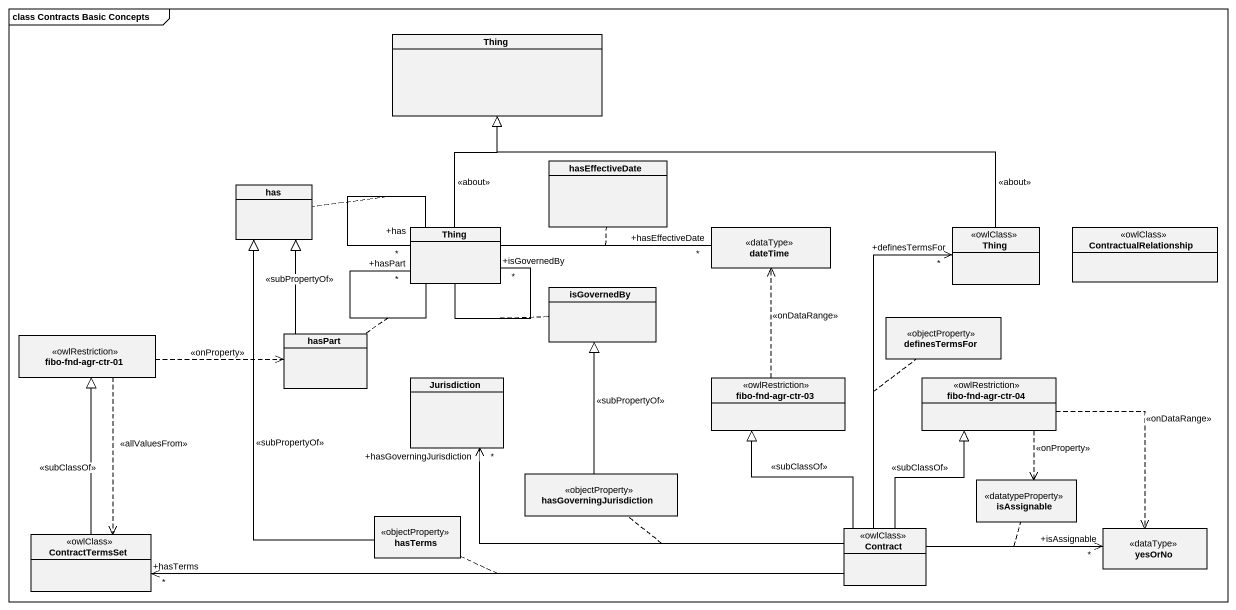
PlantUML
@startuml
mainframe class Contracts Basic Concepts
hide circle
hide empty members
class Thing
class has
class hasEffectiveDate
class "Thing" as Thing_2
class dateTime <<dataType>>
class "Thing" as Thing_3 <<owlClass>>
class ContractualRelationship <<owlClass>>
class isGovernedBy
class "fibo-fnd-agr-ctr-01" as fibo_fnd_agr_ctr_01 <<owlRestriction>>
class hasPart
class definesTermsFor <<objectProperty>>
class Jurisdiction
class "fibo-fnd-agr-ctr-03" as fibo_fnd_agr_ctr_03 <<owlRestriction>>
class "fibo-fnd-agr-ctr-04" as fibo_fnd_agr_ctr_04 <<owlRestriction>>
class hasGoverningJurisdiction <<objectProperty>>
class isAssignable <<datatypeProperty>>
class ContractTermsSet <<owlClass>>
class hasTerms <<objectProperty>>
class Contract <<owlClass>>
class yesOrNo <<dataType>>
Thing_2 -up-|> Thing : <<about>>
Thing_2 -- "+has\n*" Thing_2
(Thing_2, Thing_2) .. has
Thing_2 -- "+hasPart\n*" Thing_2
(Thing_2, Thing_2) .. hasPart
Thing_2 -- "+isGovernedBy\n*" Thing_2
(Thing_2, Thing_2) .. isGovernedBy
Thing_2 -right- "+hasEffectiveDate\n*" dateTime
(Thing_2, dateTime) .. hasEffectiveDate
Thing_3 -left-|> Thing : <<about>>
fibo_fnd_agr_ctr_01 .right.> hasPart : <<onProperty>>
fibo_fnd_agr_ctr_01 ..> ContractTermsSet : <<allValuesFrom>>
hasPart -up-|> has : <<subPropertyOf>>
fibo_fnd_agr_ctr_03 .up.> dateTime : <<onDataRange>>
fibo_fnd_agr_ctr_04 ..> isAssignable : <<onProperty>>
fibo_fnd_agr_ctr_04 ..> yesOrNo : <<onDataRange>>
hasGoverningJurisdiction -up-|> isGovernedBy : <<subPropertyOf>>
ContractTermsSet -up-|> fibo_fnd_agr_ctr_01 : <<subClassOf>>
hasTerms -up-|> has : <<subPropertyOf>>
Contract -up-> "+definesTermsFor\n*" Thing_3
(Contract, Thing_3) .. definesTermsFor
Contract -left-> "+hasGoverningJurisdiction\n*" Jurisdiction
(Contract, Jurisdiction) .. hasGoverningJurisdiction
Contract -up-|> fibo_fnd_agr_ctr_03 : <<subClassOf>>
Contract -up-|> fibo_fnd_agr_ctr_04 : <<subClassOf>>
Contract -left-> "+hasTerms\n*" ContractTermsSet
(Contract, ContractTermsSet) .. hasTerms
Contract -right-> "+isAssignable\n*" yesOrNo
(Contract, yesOrNo) .. isAssignable
@enduml
